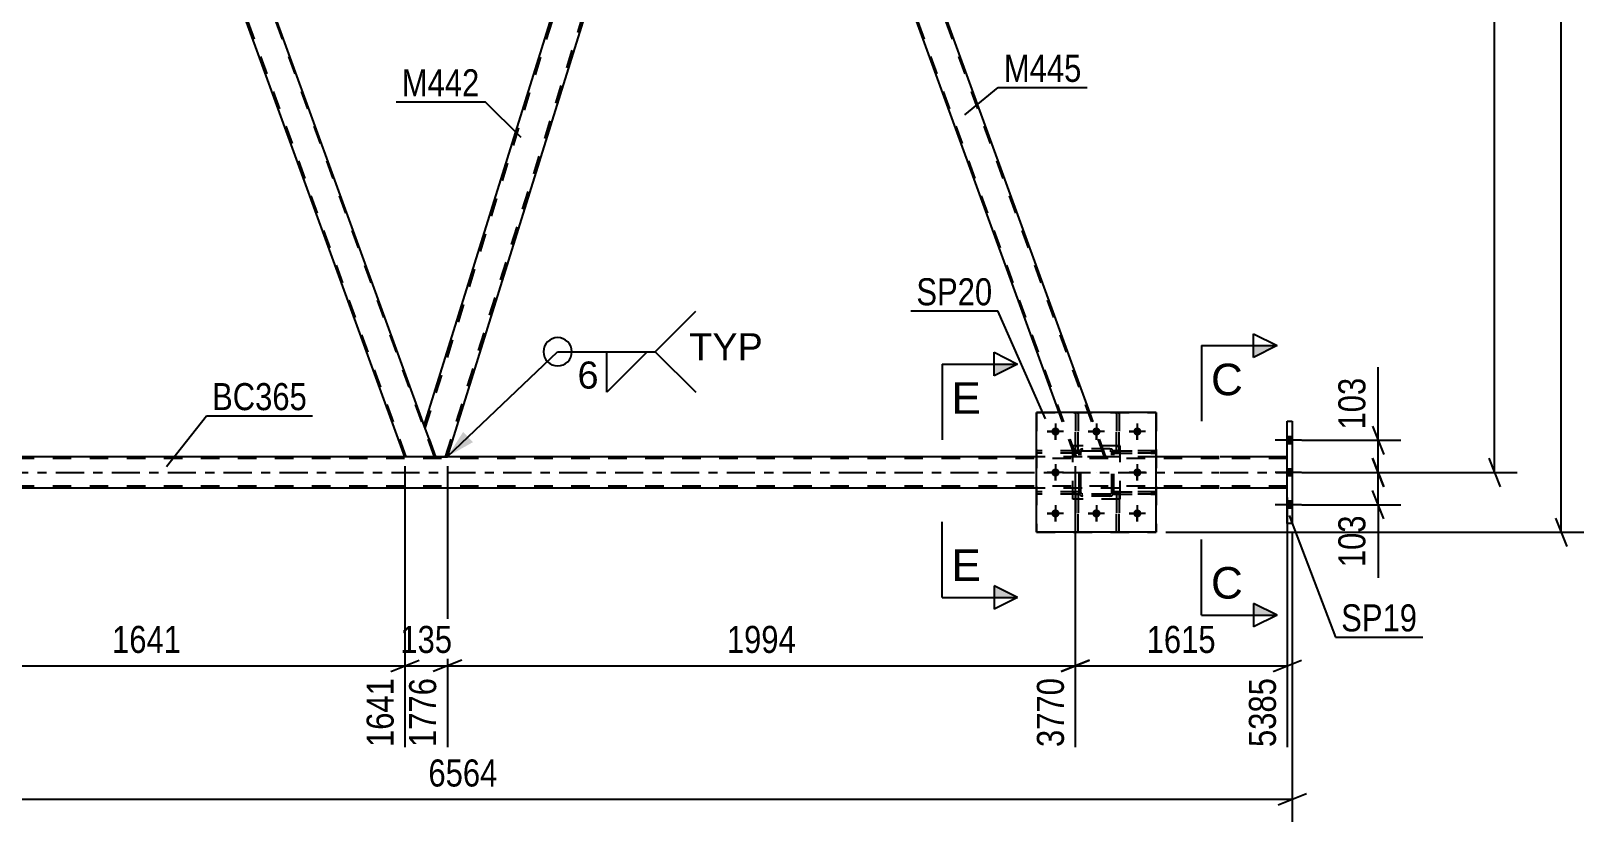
# Model space of a CAD drawing. Header units: millimetres. Extents: x 0 to 594, y 0 to 420.
# Drawn here: x 93.4 to 257.7, y 110.6 to 194.3 of the extents above; entities that cross this region are included whole.
import ezdxf

# ---------------------------------------------------------------- set-up
doc = ezdxf.new("R2010")
doc.units = ezdxf.units.MM
doc.linetypes.add('DXK_LINE_DOT2', pattern=[3.9198, 1.9599, -1.9599])
doc.linetypes.add('DXK_LINE_DOT3', pattern=[5.9187, 2.979, -0.9799, 0.9799, -0.9799])
doc.styles.add('Arial', font='arial.ttf', dxfattribs={"height": 0.2})
doc.styles.add('Arial Narrow', font='ARIALN.TTF', dxfattribs={"height": 0.2})

# ---------------------------------------------------------------- blocks, each defined once
blk = doc.blocks.new('Part-570345859-4721 - 4608')
at = {"color": 7, "linetype": 'DXK_LINE_DOT2'}
for p, q in [((207.97, 149.61), (207.97, 149.87)), ((207.97, 149.87), (212.47, 149.87)), ((212.47, 149.61), (207.97, 149.61)), ((208.47, 149.61), (208.47, 149.87)), ((212.47, 149.87), (212.47, 149.61))]:
    blk.add_line(p, q, dxfattribs=at)
blk = doc.blocks.new('Part-570345859-4676 - 4608')
at = {"color": 7, "linetype": 'DXK_LINE_DOT2'}
for p, q in [((203.93, 141.24), (203.93, 145.27)), ((203.93, 145.27), (204.2, 145.27)), ((203.93, 144.77), (204.2, 144.77)), ((204.2, 145.27), (204.2, 141.24)), ((204.2, 141.24), (203.93, 141.24))]:
    blk.add_line(p, q, dxfattribs=at)
blk = doc.blocks.new('Part-570345859-4632 - 4608')
at = {"color": 7, "linetype": 'DXK_LINE_DOT2'}
for p, q in [((99.19, 250.91), (95.95, 250.91)), ((96.07, 250.57), (95.95, 250.91)), ((133.09, 149.24), (96.09, 250.91)), ((136.06, 149.24), (99.05, 250.91)), ((99.32, 250.57), (99.19, 250.91)), ((136.2, 149.24), (134.99, 152.56)), ((136.02, 149.24), (136.05, 149.24)), ((136.05, 149.24), (136.02, 149.24)), ((136.06, 149.24), (136.05, 149.24)), ((136.05, 149.24), (136.06, 149.24))]:
    blk.add_line(p, q, dxfattribs=at)
at = {"color": 2, "linetype": 'Continuous'}
for p, q in [((132.95, 149.24), (96.07, 250.57)), ((134.99, 152.56), (99.32, 250.57)), ((136.2, 149.24), (132.95, 149.24))]:
    blk.add_line(p, q, dxfattribs=at)
blk = doc.blocks.new('Bolt-570345859-4701 - 4608')
at = {"linetype": 'Continuous'}
for points in [[(202.24, 151.91, -1), (201.37, 151.91, -1)], [(206.57, 151.91, -1), (205.7, 151.91, -1)], [(210.9, 151.91, -1), (210.04, 151.91, -1)], [(202.24, 147.57, -1), (201.37, 147.57, -1)], [(210.9, 147.57, -1), (210.04, 147.57, -1)], [(202.24, 143.24, -1), (201.37, 143.24, -1)], [(206.57, 143.24, -1), (205.7, 143.24, -1)], [(210.9, 143.24, -1), (210.04, 143.24, -1)]]:
    blk.add_hatch(color=1, dxfattribs=at).paths.add_polyline_path(points)
at = {"color": 1, "linetype": 'Continuous'}
for p, q in [((202.67, 151.91), (200.94, 151.91)), ((201.8, 152.77), (201.8, 151.04)), ((207, 151.91), (205.27, 151.91)), ((206.14, 152.77), (206.14, 151.04)), ((211.34, 151.91), (209.6, 151.91)), ((210.47, 152.77), (210.47, 151.04)), ((201.8, 148.44), (201.8, 146.71)), ((210.47, 148.44), (210.47, 146.71)), ((202.67, 147.57), (200.94, 147.57)), ((211.34, 147.57), (209.6, 147.57)), ((202.67, 143.24), (200.94, 143.24)), ((201.8, 144.11), (201.8, 142.37)), ((207, 143.24), (205.27, 143.24)), ((206.14, 144.11), (206.14, 142.37)), ((211.34, 143.24), (209.6, 143.24)), ((210.47, 144.11), (210.47, 142.37))]:
    blk.add_line(p, q, dxfattribs=at)
blk = doc.blocks.new('Bolt-570345859-4702 - 4608')
at = {"color": 1, "linetype": 'Continuous'}
for p, q in [((200.94, 151.91), (201.51, 151.91)), ((201.8, 152.77), (201.8, 152.2)), ((201.8, 151.04), (201.8, 151.62)), ((202.67, 151.91), (202.09, 151.91)), ((205.27, 151.91), (205.85, 151.91)), ((206.14, 152.77), (206.14, 152.2)), ((206.14, 151.04), (206.14, 151.62)), ((207, 151.91), (206.43, 151.91)), ((209.6, 151.91), (210.18, 151.91)), ((210.47, 152.77), (210.47, 152.2)), ((210.47, 151.04), (210.47, 151.62)), ((211.34, 151.91), (210.76, 151.91)), ((201.8, 148.44), (201.8, 147.86)), ((210.47, 148.44), (210.47, 147.86)), ((200.94, 147.57), (201.51, 147.57)), ((201.8, 146.71), (201.8, 147.28)), ((202.67, 147.57), (202.09, 147.57)), ((209.6, 147.57), (210.18, 147.57)), ((210.47, 146.71), (210.47, 147.28)), ((211.34, 147.57), (210.76, 147.57)), ((200.94, 143.24), (201.51, 143.24)), ((201.8, 144.11), (201.8, 143.53)), ((202.67, 143.24), (202.09, 143.24)), ((205.27, 143.24), (205.85, 143.24)), ((206.14, 144.11), (206.14, 143.53)), ((207, 143.24), (206.43, 143.24)), ((209.6, 143.24), (210.18, 143.24)), ((210.47, 144.11), (210.47, 143.53)), ((211.34, 143.24), (210.76, 143.24)), ((201.8, 142.37), (201.8, 142.95)), ((206.14, 142.37), (206.14, 142.95)), ((210.47, 142.37), (210.47, 142.95))]:
    blk.add_line(p, q, dxfattribs=at)
blk = doc.blocks.new('Part-570345859-4707 - 4608')
at = {"color": 2, "linetype": 'Continuous'}
for p, q in [((132.95, 149.24), (78.24, 149.24)), ((136.2, 149.24), (136.2, 149.24)), ((199.8, 149.24), (137.45, 149.24)), ((219.14, 149.24), (212.47, 149.24)), ((226.34, 149.24), (219.24, 149.24)), ((199.8, 145.91), (78.24, 145.91)), ((219.14, 145.91), (212.47, 145.91)), ((226.34, 145.91), (219.24, 145.91))]:
    blk.add_line(p, q, dxfattribs=at)
at = {"color": 7, "linetype": 'DXK_LINE_DOT2'}
for p, q in [((78.24, 145.91), (78.24, 149.24)), ((219.14, 149.04), (78.24, 149.04)), ((136.2, 149.24), (132.95, 149.24)), ((137.45, 149.24), (136.2, 149.24)), ((212.47, 149.24), (199.8, 149.24)), ((226.34, 149.04), (219.24, 149.04)), ((226.34, 145.91), (226.34, 149.24)), ((219.14, 146.11), (78.24, 146.11)), ((212.47, 145.91), (199.8, 145.91)), ((226.34, 146.11), (219.24, 146.11))]:
    blk.add_line(p, q, dxfattribs=at)
at = {"color": 7, "linetype": 'DXK_LINE_DOT3'}
for p, q in [((78.24, 147.57), (219.14, 147.57)), ((219.24, 147.57), (226.34, 147.57))]:
    blk.add_line(p, q, dxfattribs=at)
blk = doc.blocks.new('Part-570345859-4643 - 4608')
at = {"color": 7, "linetype": 'DXK_LINE_DOT2'}
for p, q in [((204.3, 145.54), (199.8, 145.54)), ((199.8, 145.27), (199.8, 145.54)), ((204.3, 145.27), (199.8, 145.27)), ((203.8, 145.27), (203.8, 145.54)), ((204.3, 145.54), (204.3, 145.27))]:
    blk.add_line(p, q, dxfattribs=at)
blk = doc.blocks.new('Part-570345859-4644 - 4608')
at = {"color": 7, "linetype": 'DXK_LINE_DOT2'}
for p, q in [((204.3, 149.87), (199.8, 149.87)), ((199.8, 149.61), (199.8, 149.87)), ((204.3, 149.61), (199.8, 149.61)), ((203.8, 149.61), (203.8, 149.87)), ((204.3, 149.87), (204.3, 149.61))]:
    blk.add_line(p, q, dxfattribs=at)
blk = doc.blocks.new('Part-570345859-4650 - 4608')
at = {"color": 7, "linetype": 'DXK_LINE_DOT2'}
for p, q in [((208.26, 141.24), (208.26, 145.27)), ((208.26, 145.27), (208.53, 145.27)), ((208.26, 144.77), (208.53, 144.77)), ((208.53, 145.27), (208.53, 141.24)), ((208.53, 141.24), (208.26, 141.24))]:
    blk.add_line(p, q, dxfattribs=at)
blk = doc.blocks.new('Part-570345859-4720 - 4608')
at = {"color": 7, "linetype": 'DXK_LINE_DOT2'}
for p, q in [((204.2, 145.27), (203.93, 145.27)), ((203.93, 145.27), (203.93, 141.24)), ((203.93, 144.77), (204.2, 144.77)), ((204.2, 141.24), (204.2, 145.27)), ((203.93, 141.24), (204.2, 141.24))]:
    blk.add_line(p, q, dxfattribs=at)
blk = doc.blocks.new('Part-570345859-4723 - 4608')
at = {"color": 7, "linetype": 'DXK_LINE_DOT2'}
for p, q in [((207.97, 145.27), (207.97, 145.54)), ((207.97, 145.54), (212.47, 145.54)), ((212.47, 145.27), (207.97, 145.27)), ((208.47, 145.27), (208.47, 145.54)), ((212.47, 145.54), (212.47, 145.27))]:
    blk.add_line(p, q, dxfattribs=at)
blk = doc.blocks.new('Part-570345859-4659 - 4608')
at = {"color": 7, "linetype": 'DXK_LINE_DOT2'}
for p, q in [((208.26, 149.87), (208.26, 153.91)), ((208.26, 153.91), (208.53, 153.91)), ((208.53, 153.91), (208.53, 149.87)), ((208.26, 150.37), (208.53, 150.37)), ((208.53, 149.87), (208.26, 149.87))]:
    blk.add_line(p, q, dxfattribs=at)
blk = doc.blocks.new('Part-570345859-4726 - 4608')
at = {"color": 7, "linetype": 'DXK_LINE_DOT2'}
for p, q in [((208.53, 145.27), (208.26, 145.27)), ((208.26, 145.27), (208.26, 141.24)), ((208.26, 144.77), (208.53, 144.77)), ((208.53, 141.24), (208.53, 145.27)), ((208.26, 141.24), (208.53, 141.24))]:
    blk.add_line(p, q, dxfattribs=at)
blk = doc.blocks.new('Part-570345859-4662 - 4608')
at = {"color": 7, "linetype": 'DXK_LINE_DOT2'}
for p, q in [((203.93, 149.87), (203.93, 153.91)), ((203.93, 153.91), (204.2, 153.91)), ((204.2, 153.91), (204.2, 149.87)), ((203.93, 150.37), (204.2, 150.37)), ((204.2, 149.87), (203.93, 149.87))]:
    blk.add_line(p, q, dxfattribs=at)
blk = doc.blocks.new('Part-570345859-4727 - 4608')
at = {"color": 7, "linetype": 'DXK_LINE_DOT2'}
for p, q in [((208.64, 150.41), (203.64, 150.41)), ((203.64, 144.74), (203.64, 150.41)), ((208.64, 144.74), (208.64, 150.41)), ((208.64, 144.74), (203.64, 144.74))]:
    blk.add_line(p, q, dxfattribs=at)
blk = doc.blocks.new('Part-570345859-4728 - 4608')
at = {"color": 7, "linetype": 'DXK_LINE_DOT2'}
for p, q in [((204.3, 149.87), (199.8, 149.87)), ((199.8, 149.87), (199.8, 149.61)), ((204.3, 149.61), (199.8, 149.61)), ((203.8, 149.61), (203.8, 149.87)), ((204.3, 149.61), (204.3, 149.87))]:
    blk.add_line(p, q, dxfattribs=at)
blk = doc.blocks.new('Part-570345859-4664 - 4608')
at = {"color": 7, "linetype": 'DXK_LINE_DOT2'}
for p, q in [((204.3, 149.67), (204.33, 149.83)), ((204.33, 149.83), (204.3, 149.67)), ((204.3, 145.47), (204.3, 149.67)), ((204.5, 149.67), (204.52, 149.75)), ((204.5, 145.47), (204.5, 149.67)), ((204.52, 149.75), (204.56, 149.82)), ((204.55, 150.04), (204.7, 150.07)), ((204.7, 150.07), (204.55, 150.04)), ((204.56, 149.82), (204.63, 149.86)), ((204.63, 149.86), (204.7, 149.87)), ((207.57, 150.07), (204.7, 150.07)), ((204.7, 149.87), (207.57, 149.87)), ((207.57, 150.07), (207.72, 150.04)), ((207.72, 150.04), (207.57, 150.07)), ((207.57, 149.87), (207.65, 149.86)), ((207.65, 149.86), (207.71, 149.82)), ((207.71, 149.82), (207.75, 149.75)), ((207.75, 149.75), (207.77, 149.67)), ((207.77, 145.47), (207.77, 149.67)), ((207.94, 149.83), (207.97, 149.67)), ((207.97, 149.67), (207.94, 149.83)), ((207.97, 145.47), (207.97, 149.67)), ((204.33, 145.32), (204.3, 145.47)), ((204.3, 145.47), (204.33, 145.32)), ((204.52, 145.4), (204.5, 145.47)), ((204.56, 145.33), (204.52, 145.4)), ((204.7, 145.07), (204.55, 145.1)), ((204.55, 145.1), (204.7, 145.07)), ((204.63, 145.29), (204.56, 145.33)), ((204.7, 145.27), (204.63, 145.29)), ((207.57, 145.27), (204.7, 145.27)), ((207.57, 145.07), (204.7, 145.07)), ((207.65, 145.29), (207.57, 145.27)), ((207.72, 145.1), (207.57, 145.07)), ((207.57, 145.07), (207.72, 145.1)), ((207.71, 145.33), (207.65, 145.29)), ((207.75, 145.4), (207.71, 145.33)), ((207.77, 145.47), (207.75, 145.4)), ((207.97, 145.47), (207.94, 145.32)), ((207.94, 145.32), (207.97, 145.47))]:
    blk.add_line(p, q, dxfattribs=at)
at = {"color": 7, "linetype": 'DXK_LINE_DOT3'}
blk.add_line((206.14, 147.57), (206.14, 147.57), dxfattribs=at)
at = {"color": 7, "linetype": 'DXK_LINE_DOT2'}
for centre, start, end in [((204.7, 149.67), 112.5, 157.5), ((204.7, 149.67), 112.5, 157.5), ((207.57, 149.67), 22.5, 67.5), ((207.57, 149.67), 22.5, 67.5), ((204.7, 145.47), 202.5, 247.5), ((204.7, 145.47), 202.5, 247.5), ((207.57, 145.47), 292.5, 337.5), ((207.57, 145.47), 292.5, 337.5)]:
    blk.add_arc(centre, 0.4, start, end, dxfattribs=at)
blk = doc.blocks.new('Part-570345859-4667 - 4608')
at = {"color": 2, "linetype": 'Continuous'}
blk.add_line((204.2, 153.91), (203.93, 153.91), dxfattribs=at)
at = {"color": 7, "linetype": 'DXK_LINE_DOT2'}
for p, q in [((203.93, 153.91), (203.93, 149.87)), ((204.2, 149.87), (204.2, 153.91)), ((203.93, 150.37), (204.2, 150.37)), ((203.93, 149.87), (204.2, 149.87))]:
    blk.add_line(p, q, dxfattribs=at)
blk = doc.blocks.new('Part-570345859-4670 - 4608')
at = {"color": 2, "linetype": 'Continuous'}
blk.add_line((208.53, 153.91), (208.26, 153.91), dxfattribs=at)
at = {"color": 7, "linetype": 'DXK_LINE_DOT2'}
for p, q in [((208.26, 153.91), (208.26, 149.87)), ((208.53, 149.87), (208.53, 153.91)), ((208.26, 150.37), (208.53, 150.37)), ((208.26, 149.87), (208.53, 149.87))]:
    blk.add_line(p, q, dxfattribs=at)
blk = doc.blocks.new('Part-570345859-4682 - 4608')
at = {"color": 7, "linetype": 'DXK_LINE_DOT2'}
for p, q in [((199.8, 153.91), (212.47, 153.91)), ((199.8, 153.91), (199.8, 141.24)), ((212.47, 153.91), (212.47, 141.24)), ((199.8, 141.24), (212.47, 141.24))]:
    blk.add_line(p, q, dxfattribs=at)
blk = doc.blocks.new('Part-570345859-4689 - 4608')
at = {"color": 7, "linetype": 'DXK_LINE_DOT2'}
for p, q in [((208.64, 150.41), (203.64, 150.41)), ((203.64, 144.74), (203.64, 150.41)), ((208.64, 144.74), (208.64, 150.41)), ((208.64, 144.74), (203.64, 144.74))]:
    blk.add_line(p, q, dxfattribs=at)
blk = doc.blocks.new('Part-570345859-4699 - 4608')
at = {"color": 2, "linetype": 'Continuous'}
for p, q in [((226.34, 142.16), (226.34, 152.99)), ((226.34, 152.99), (226.87, 152.99)), ((226.87, 152.99), (226.87, 142.16)), ((226.87, 142.16), (226.34, 142.16))]:
    blk.add_line(p, q, dxfattribs=at)
blk = doc.blocks.new('Part-570345859-4712 - 4608')
at = {"color": 7, "linetype": 'DXK_LINE_DOT2'}
for p, q in [((170.14, 250.91), (166.89, 250.91)), ((168.1, 247.59), (166.89, 250.91)), ((204.04, 149.24), (167.04, 250.91)), ((207, 149.24), (170, 250.91)), ((170.26, 250.57), (170.14, 250.91)), ((203.9, 149.24), (202.2, 153.91)), ((207.14, 149.24), (205.44, 153.91)), ((207.14, 149.24), (203.9, 149.24))]:
    blk.add_line(p, q, dxfattribs=at)
at = {"color": 2, "linetype": 'Continuous'}
for p, q in [((205.44, 153.91), (170.26, 250.57)), ((202.2, 153.91), (168.1, 247.59))]:
    blk.add_line(p, q, dxfattribs=at)
blk = doc.blocks.new('Part-570345859-4722 - 4608')
at = {"color": 7, "linetype": 'DXK_LINE_DOT2'}
for p, q in [((204.3, 149.67), (204.33, 149.83)), ((204.33, 149.83), (204.3, 149.67)), ((204.3, 145.47), (204.3, 149.67)), ((204.5, 149.67), (204.52, 149.75)), ((204.5, 145.47), (204.5, 149.67)), ((204.52, 149.75), (204.56, 149.82)), ((204.55, 150.04), (204.7, 150.07)), ((204.7, 150.07), (204.55, 150.04)), ((204.56, 149.82), (204.63, 149.86)), ((204.63, 149.86), (204.7, 149.87)), ((207.57, 150.07), (204.7, 150.07)), ((204.7, 149.87), (207.57, 149.87)), ((207.57, 150.07), (207.72, 150.04)), ((207.72, 150.04), (207.57, 150.07)), ((207.57, 149.87), (207.65, 149.86)), ((207.65, 149.86), (207.71, 149.82)), ((207.71, 149.82), (207.75, 149.75)), ((207.75, 149.75), (207.77, 149.67)), ((207.77, 145.47), (207.77, 149.67)), ((207.94, 149.83), (207.97, 149.67)), ((207.97, 149.67), (207.94, 149.83)), ((207.97, 145.47), (207.97, 149.67)), ((204.33, 145.32), (204.3, 145.47)), ((204.3, 145.47), (204.33, 145.32)), ((204.52, 145.4), (204.5, 145.47)), ((204.56, 145.33), (204.52, 145.4)), ((204.7, 145.07), (204.55, 145.1)), ((204.55, 145.1), (204.7, 145.07)), ((204.63, 145.29), (204.56, 145.33)), ((204.7, 145.27), (204.63, 145.29)), ((207.57, 145.27), (204.7, 145.27)), ((207.57, 145.07), (204.7, 145.07)), ((207.65, 145.29), (207.57, 145.27)), ((207.72, 145.1), (207.57, 145.07)), ((207.57, 145.07), (207.72, 145.1)), ((207.71, 145.33), (207.65, 145.29)), ((207.75, 145.4), (207.71, 145.33)), ((207.77, 145.47), (207.75, 145.4)), ((207.97, 145.47), (207.94, 145.32)), ((207.94, 145.32), (207.97, 145.47))]:
    blk.add_line(p, q, dxfattribs=at)
at = {"color": 7, "linetype": 'DXK_LINE_DOT3'}
blk.add_line((206.14, 147.57), (206.14, 147.57), dxfattribs=at)
at = {"color": 7, "linetype": 'DXK_LINE_DOT2'}
for centre, start, end in [((204.7, 149.67), 112.5, 157.5), ((204.7, 149.67), 112.5, 157.5), ((207.57, 149.67), 22.5, 67.5), ((207.57, 149.67), 22.5, 67.5), ((204.7, 145.47), 202.5, 247.5), ((204.7, 145.47), 202.5, 247.5), ((207.57, 145.47), 292.5, 337.5), ((207.57, 145.47), 292.5, 337.5)]:
    blk.add_arc(centre, 0.4, start, end, dxfattribs=at)
blk = doc.blocks.new('Part-570345859-4745 - 4608')
at = {"color": 7, "linetype": 'DXK_LINE_DOT2'}
for p, q in [((204.3, 145.54), (199.8, 145.54)), ((199.8, 145.54), (199.8, 145.27)), ((204.3, 145.27), (199.8, 145.27)), ((203.8, 145.27), (203.8, 145.54)), ((204.3, 145.27), (204.3, 145.54))]:
    blk.add_line(p, q, dxfattribs=at)
blk = doc.blocks.new('Part-570345859-4750 - 4608')
at = {"color": 2, "linetype": 'Continuous'}
for p, q in [((212.47, 153.91), (199.8, 153.91)), ((199.8, 141.24), (199.8, 153.91)), ((212.47, 141.24), (212.47, 153.91)), ((212.47, 141.24), (199.8, 141.24))]:
    blk.add_line(p, q, dxfattribs=at)
blk = doc.blocks.new('Bolt-570345859-4751 - 4608')
at = {"linetype": 'Continuous'}
for points in [[(226.34, 151.36), (226.34, 150.62), (226.87, 150.62), (226.87, 151.36)], [(226.34, 151.36), (226.34, 150.62), (226.87, 150.62), (226.87, 151.36)], [(226.34, 151.36), (226.34, 150.62), (226.87, 150.62), (226.87, 151.36)], [(226.34, 147.94), (226.34, 147.21), (226.87, 147.21), (226.87, 147.94)], [(226.34, 147.94), (226.34, 147.21), (226.87, 147.21), (226.87, 147.94)], [(226.34, 144.52), (226.34, 143.79), (226.87, 143.79), (226.87, 144.52)], [(226.34, 144.52), (226.34, 143.79), (226.87, 143.79), (226.87, 144.52)], [(226.34, 144.52), (226.34, 143.79), (226.87, 143.79), (226.87, 144.52)]]:
    blk.add_hatch(color=1, dxfattribs=at).paths.add_polyline_path(points)
at = {"color": 1, "linetype": 'Continuous'}
for p, q in [((226.87, 151.36), (226.34, 151.36)), ((226.87, 151.36), (226.34, 151.36)), ((226.87, 151.36), (226.34, 151.36)), ((227.84, 150.99), (225.07, 150.99)), ((227.84, 150.99), (225.07, 150.99)), ((227.84, 150.99), (225.07, 150.99)), ((226.87, 150.62), (226.34, 150.62)), ((226.87, 150.62), (226.34, 150.62)), ((226.87, 150.62), (226.34, 150.62)), ((226.87, 147.94), (226.34, 147.94)), ((226.87, 147.94), (226.34, 147.94)), ((227.84, 147.57), (225.07, 147.57)), ((227.84, 147.57), (225.07, 147.57)), ((226.87, 147.21), (226.34, 147.21)), ((226.87, 147.21), (226.34, 147.21)), ((227.84, 144.16), (225.07, 144.16)), ((227.84, 144.16), (225.07, 144.16)), ((227.84, 144.16), (225.07, 144.16)), ((226.87, 144.52), (226.34, 144.52)), ((226.87, 144.52), (226.34, 144.52)), ((226.87, 144.52), (226.34, 144.52)), ((226.87, 143.79), (226.34, 143.79)), ((226.87, 143.79), (226.34, 143.79)), ((226.87, 143.79), (226.34, 143.79))]:
    blk.add_line(p, q, dxfattribs=at)
blk = doc.blocks.new('Part-570345859-4752 - 4608')
at = {"color": 7, "linetype": 'DXK_LINE_DOT2'}
for p, q in [((212.47, 145.54), (207.97, 145.54)), ((207.97, 145.54), (207.97, 145.27)), ((207.97, 145.27), (212.47, 145.27)), ((208.47, 145.27), (208.47, 145.54)), ((212.47, 145.27), (212.47, 145.54))]:
    blk.add_line(p, q, dxfattribs=at)
blk = doc.blocks.new('Part-570345859-4753 - 4608')
at = {"color": 7, "linetype": 'DXK_LINE_DOT2'}
for p, q in [((212.47, 149.87), (207.97, 149.87)), ((207.97, 149.87), (207.97, 149.61)), ((207.97, 149.61), (212.47, 149.61)), ((208.47, 149.61), (208.47, 149.87)), ((212.47, 149.61), (212.47, 149.87))]:
    blk.add_line(p, q, dxfattribs=at)
blk = doc.blocks.new('Part-570345859-4800 - 4608')
at = {"color": 2, "linetype": 'Continuous'}
for p, q in [((134.99, 152.56), (165.54, 250.57)), ((168.1, 247.59), (167.02, 250.57)), ((137.45, 149.24), (168.1, 247.59)), ((136.2, 149.24), (134.99, 152.56)), ((136.2, 149.24), (137.45, 149.24))]:
    blk.add_line(p, q, dxfattribs=at)
at = {"color": 7, "linetype": 'DXK_LINE_DOT2'}
for p, q in [((135.1, 152.25), (165.85, 250.91)), ((165.64, 250.91), (165.54, 250.57)), ((166.89, 250.91), (165.64, 250.91)), ((167.02, 250.57), (166.89, 250.91)), ((137.24, 149.24), (167.99, 247.9)), ((137.22, 149.24), (137.19, 149.24)), ((137.19, 149.24), (137.22, 149.24)), ((137.22, 149.24), (137.24, 149.24)), ((137.24, 149.24), (137.22, 149.24))]:
    blk.add_line(p, q, dxfattribs=at)
blk = doc.blocks.new('StraightDimension-570345859-4902 - 4608')
at = {"color": 7, "linetype": 'Continuous'}
for p, q in [((137.45, 148.24), (137.45, 118.51)), ((203.9, 148.24), (203.9, 118.51)), ((138.95, 127.72), (135.95, 126.52)), ((137.45, 127.12), (203.9, 127.12)), ((202.4, 126.52), (205.4, 127.72))]:
    blk.add_line(p, q, dxfattribs=at)
at = {"color": 0}
blk.add_wipeout([(174.93, 127.87), (174.93, 132.07), (166.42, 132.07), (166.42, 127.87)], dxfattribs=at)
at = {"color": 0, "linetype": 'Continuous'}
blk.add_wipeout([(203.3, 126.42), (199.1, 126.42), (199.1, 117.91), (203.3, 117.91)], dxfattribs=at)
at = {"color": 3, "style": 'Arial Narrow'}
blk.add_text('1994', height=2.863, dxfattribs=at).set_placement((167.02, 128.47))
at = {"color": 3, "linetype": 'Continuous', "style": 'Arial Narrow'}
blk.add_text('3770', height=2.863, rotation=90.0002, dxfattribs=at).set_placement((202.7, 118.51))
blk = doc.blocks.new('StraightDimension-570345859-4825 - 4608')
at = {"color": 7, "linetype": 'Continuous'}
for p, q in [((235.36, 152.49), (236.56, 149.49)), ((227.87, 150.99), (238.36, 150.99)), ((235.96, 147.57), (235.96, 150.99)), ((236.56, 146.07), (235.36, 149.07)), ((227.87, 147.57), (238.36, 147.57))]:
    blk.add_line(p, q, dxfattribs=at)
at = {"color": 0}
blk.add_wipeout([(235.21, 158.2), (231.01, 158.2), (231.01, 151.52), (235.21, 151.52)], dxfattribs=at)
at = {"color": 7, "linetype": 'Continuous'}
blk.add_line((235.96, 150.99), (235.96, 158.73), dxfattribs=at)
blk.add_line((235.96, 150.99), (235.96, 158.73), dxfattribs=at)
at = {"color": 3, "style": 'Arial Narrow'}
blk.add_text('103', height=2.863, rotation=90.0002, dxfattribs=at).set_placement((234.61, 152.12))
blk = doc.blocks.new('StraightDimension-570345859-4890 - 4608')
at = {"color": 7, "linetype": 'Continuous'}
for p, q in [((203.9, 148.24), (203.9, 118.51)), ((226.34, 144.91), (226.34, 118.51)), ((205.4, 127.72), (202.4, 126.52)), ((203.9, 127.12), (226.34, 127.12)), ((224.84, 126.52), (227.84, 127.72))]:
    blk.add_line(p, q, dxfattribs=at)
at = {"color": 0}
blk.add_wipeout([(219.37, 127.87), (219.37, 132.07), (210.86, 132.07), (210.86, 127.87)], dxfattribs=at)
at = {"color": 0, "linetype": 'Continuous'}
blk.add_wipeout([(225.74, 126.42), (221.54, 126.42), (221.54, 117.91), (225.74, 117.91)], dxfattribs=at)
at = {"color": 3, "style": 'Arial Narrow'}
blk.add_text('1615', height=2.863, dxfattribs=at).set_placement((211.46, 128.47))
at = {"color": 3, "linetype": 'Continuous', "style": 'Arial Narrow'}
blk.add_text('5385', height=2.863, rotation=90.0002, dxfattribs=at).set_placement((225.14, 118.51))
blk = doc.blocks.new('StraightDimension-570345859-4833 - 4608')
at = {"color": 7, "linetype": 'Continuous'}
for p, q in [((235.36, 149.07), (236.56, 146.07)), ((227.87, 147.57), (238.36, 147.57)), ((235.96, 144.16), (235.96, 147.57)), ((236.56, 142.66), (235.36, 145.66)), ((227.87, 144.16), (238.36, 144.16))]:
    blk.add_line(p, q, dxfattribs=at)
at = {"color": 0}
blk.add_wipeout([(235.21, 143.63), (231.01, 143.63), (231.01, 136.95), (235.21, 136.95)], dxfattribs=at)
at = {"color": 7, "linetype": 'Continuous'}
blk.add_line((235.96, 144.16), (235.96, 136.42), dxfattribs=at)
blk.add_line((235.96, 144.16), (235.96, 136.42), dxfattribs=at)
at = {"color": 3, "style": 'Arial Narrow'}
blk.add_text('103', height=2.863, rotation=90.0002, dxfattribs=at).set_placement((234.61, 137.55))
blk = doc.blocks.new('StraightDimension-570345859-4880 - 4608')
at = {"color": 7, "linetype": 'Continuous'}
for p, q in [((248.87, 251.07), (247.67, 254.07)), ((211.73, 252.57), (250.67, 252.57)), ((248.27, 147.57), (248.27, 252.57)), ((247.67, 149.07), (248.87, 146.07)), ((227.87, 147.57), (250.67, 147.57))]:
    blk.add_line(p, q, dxfattribs=at)
at = {"color": 0}
blk.add_wipeout([(247.52, 204.33), (243.32, 204.33), (243.32, 195.82), (247.52, 195.82)], dxfattribs=at)
at = {"color": 3, "style": 'Arial Narrow'}
blk.add_text('3150', height=2.863, rotation=90.0002, dxfattribs=at).set_placement((246.92, 196.42))
blk = doc.blocks.new('StraightDimension-570345859-4921 - 4608')
at = {"color": 7, "linetype": 'Continuous'}
for p, q in [((132.95, 148.24), (132.95, 118.51)), ((137.45, 148.24), (137.45, 118.51)), ((131.45, 126.52), (134.45, 127.72)), ((132.95, 127.12), (137.45, 127.12)), ((138.95, 127.72), (135.95, 126.52))]:
    blk.add_line(p, q, dxfattribs=at)
at = {"color": 0}
blk.add_wipeout([(138.54, 127.87), (138.54, 132.07), (131.86, 132.07), (131.86, 127.87)], dxfattribs=at)
at = {"color": 0, "linetype": 'Continuous'}
blk.add_wipeout([(136.85, 126.42), (132.65, 126.42), (132.65, 117.91), (136.85, 117.91)], dxfattribs=at)
at = {"color": 3, "style": 'Arial Narrow'}
blk.add_text('135', height=2.863, dxfattribs=at).set_placement((132.46, 128.47))
at = {"color": 3, "linetype": 'Continuous', "style": 'Arial Narrow'}
blk.add_text('1776', height=2.863, rotation=90.0002, dxfattribs=at).set_placement((136.25, 118.51))
blk = doc.blocks.new('StraightDimension-570345859-4945 - 4608')
at = {"color": 7, "linetype": 'Continuous'}
for p, q in [((132.95, 148.24), (132.95, 118.51)), ((78.24, 144.91), (78.24, 123.99)), ((79.74, 127.72), (76.74, 126.52)), ((78.24, 127.12), (132.95, 127.12)), ((131.45, 126.52), (134.45, 127.72))]:
    blk.add_line(p, q, dxfattribs=at)
at = {"color": 0}
blk.add_wipeout([(109.85, 127.87), (109.85, 132.07), (101.34, 132.07), (101.34, 127.87)], dxfattribs=at)
at = {"color": 0, "linetype": 'Continuous'}
for points in [[(77.64, 126.42), (73.44, 126.42), (73.44, 123.39), (77.64, 123.39)], [(132.35, 126.42), (128.15, 126.42), (128.15, 117.91), (132.35, 117.91)]]:
    blk.add_wipeout(points, dxfattribs=at)
at = {"color": 3, "style": 'Arial Narrow'}
blk.add_text('1641', height=2.863, dxfattribs=at).set_placement((101.94, 128.47))
at = {"color": 3, "linetype": 'Continuous', "style": 'Arial Narrow'}
for s, height, p in [('0', 2.86, (77.04, 123.99)), ('1641', 2.863, (131.75, 118.51))]:
    blk.add_text(s, height=height, rotation=90.0002, dxfattribs=at).set_placement(p)
blk = doc.blocks.new('StraightDimension-570345859-4985 - 4608')
at = {"color": 7, "linetype": 'Continuous'}
for p, q in [((255.95, 260.07), (254.75, 263.07)), ((208.29, 261.57), (257.75, 261.57)), ((255.35, 141.24), (255.35, 261.57)), ((254.75, 142.74), (255.95, 139.74)), ((213.47, 141.24), (257.75, 141.24))]:
    blk.add_line(p, q, dxfattribs=at)
at = {"color": 0}
blk.add_wipeout([(254.6, 205.66), (250.4, 205.66), (250.4, 197.15), (254.6, 197.15)], dxfattribs=at)
at = {"color": 3, "style": 'Arial Narrow'}
blk.add_text('3610', height=2.863, rotation=90.0002, dxfattribs=at).set_placement((254, 197.75))
blk = doc.blocks.new('StraightDimension-570345859-5267 - 4608')
at = {"color": 7, "linetype": 'Continuous'}
for p, q in [((226.87, 141.16), (226.87, 110.58)), ((225.37, 112.38), (228.37, 113.58)), ((51.3, 112.98), (226.87, 112.98))]:
    blk.add_line(p, q, dxfattribs=at)
at = {"color": 0}
blk.add_wipeout([(143.34, 113.73), (143.34, 117.93), (134.83, 117.93), (134.83, 113.73)], dxfattribs=at)
at = {"color": 3, "style": 'Arial Narrow'}
blk.add_text('6564', height=2.863, dxfattribs=at).set_placement((135.43, 114.33))
blk = doc.blocks.new('Mark-570345859-4708 - 4608')
at = {"color": 0}
blk.add_wipeout([(204.57, 188.92), (204.57, 191.92), (196.34, 191.92), (196.34, 188.92)], dxfattribs=at)
blk.add_wipeout([(204.57, 188.92), (204.57, 191.92), (196.34, 191.92), (196.34, 188.92)], dxfattribs=at)
at = {"color": 30, "linetype": 'Continuous'}
for p, q in [((192.21, 185.44), (195.74, 188.32)), ((195.74, 188.32), (205.17, 188.32))]:
    blk.add_line(p, q, dxfattribs=at)
at = {"color": 3, "style": 'Arial Narrow'}
blk.add_text('M445', height=2.863, dxfattribs=at).set_placement((196.34, 188.92))
blk = doc.blocks.new('Mark-570345859-4695 - 4608')
at = {"color": 0}
blk.add_wipeout([(240.09, 130.75), (240.09, 133.75), (232.05, 133.75), (232.05, 130.75)], dxfattribs=at)
blk.add_wipeout([(240.09, 130.75), (240.09, 133.75), (232.05, 133.75), (232.05, 130.75)], dxfattribs=at)
at = {"color": 30, "linetype": 'Continuous'}
for p, q in [((226.56, 143.01), (231.45, 130.15)), ((231.45, 130.15), (240.69, 130.15))]:
    blk.add_line(p, q, dxfattribs=at)
at = {"color": 3, "style": 'Arial Narrow'}
blk.add_text('SP19', height=2.863, dxfattribs=at).set_placement((232.05, 130.75))
blk = doc.blocks.new('Mark-570345859-4703 - 4608')
at = {"color": 0}
blk.add_wipeout([(122.57, 154.17), (122.57, 157.17), (112.53, 157.17), (112.53, 154.17)], dxfattribs=at)
blk.add_wipeout([(122.57, 154.17), (122.57, 157.17), (112.53, 157.17), (112.53, 154.17)], dxfattribs=at)
at = {"color": 30, "linetype": 'Continuous'}
for p, q in [((107.72, 148.22), (111.93, 153.57)), ((111.93, 153.57), (123.17, 153.57))]:
    blk.add_line(p, q, dxfattribs=at)
at = {"color": 3, "style": 'Arial Narrow'}
blk.add_text('BC365', height=2.863, dxfattribs=at).set_placement((112.53, 154.17))
blk = doc.blocks.new('Mark-570345859-4746 - 4608')
at = {"color": 0}
blk.add_wipeout([(195.12, 165.27), (195.12, 168.27), (187.08, 168.27), (187.08, 165.27)], dxfattribs=at)
blk.add_wipeout([(195.12, 165.27), (195.12, 168.27), (187.08, 168.27), (187.08, 165.27)], dxfattribs=at)
at = {"color": 30, "linetype": 'Continuous'}
for p in [(186.48, 164.67), (200.76, 153.24)]:
    blk.add_line(p, (195.72, 164.67), dxfattribs=at)
at = {"color": 3, "style": 'Arial Narrow'}
blk.add_text('SP20', height=2.863, dxfattribs=at).set_placement((187.08, 165.27))
blk = doc.blocks.new('Mark-570345859-4796 - 4608')
at = {"color": 0}
blk.add_wipeout([(140.84, 187.39), (140.84, 190.39), (132.61, 190.39), (132.61, 187.39)], dxfattribs=at)
blk.add_wipeout([(140.84, 187.39), (140.84, 190.39), (132.61, 190.39), (132.61, 187.39)], dxfattribs=at)
at = {"color": 30, "linetype": 'Continuous'}
for p in [(132.01, 186.79), (145.24, 183.02)]:
    blk.add_line(p, (141.44, 186.79), dxfattribs=at)
at = {"color": 3, "style": 'Arial Narrow'}
blk.add_text('M442', height=2.863, dxfattribs=at).set_placement((132.61, 187.39))
blk = doc.blocks.new('SectionMark-570345859-5300 - 4608')
at = {"linetype": 'Continuous'}
for points in [[(195.3, 157.79), (195.3, 159.04), (197.8, 159.04)], [(195.3, 134.34), (195.3, 135.59), (197.8, 134.34)]]:
    blk.add_hatch(color=6, dxfattribs=at).paths.add_polyline_path(points)
at = {"color": 6, "linetype": 'Continuous'}
for p, q in [((195.3, 157.79), (195.3, 160.29)), ((195.3, 160.29), (197.8, 159.04)), ((189.8, 159.04), (189.8, 151.04)), ((189.8, 159.04), (197.8, 159.04)), ((197.8, 159.04), (195.3, 157.79)), ((189.8, 134.34), (189.8, 142.34)), ((197.8, 134.34), (195.3, 135.59)), ((195.3, 135.59), (195.3, 133.09)), ((189.8, 134.34), (197.8, 134.34)), ((197.8, 134.34), (195.3, 133.09))]:
    blk.add_line(p, q, dxfattribs=at)
at = {"color": 0, "linetype": 'Continuous'}
for points in [[(193.91, 153.79), (193.91, 157.29), (190.8, 157.29), (190.8, 153.79)], [(193.91, 136.09), (193.91, 139.59), (190.8, 139.59), (190.8, 136.09)]]:
    blk.add_wipeout(points, dxfattribs=at)
at = {"color": 3, "linetype": 'Continuous', "style": 'Arial'}
for p in [(190.8, 153.79), (190.8, 136.09)]:
    blk.add_text('E', height=3.34, dxfattribs=at).set_placement(p)
blk = doc.blocks.new('SectionMark-570345859-5302 - 4608')
at = {"linetype": 'Continuous'}
for points in [[(222.77, 159.75), (222.77, 161), (225.27, 161)], [(222.77, 132.47), (222.77, 133.72), (225.27, 132.47)]]:
    blk.add_hatch(color=6, dxfattribs=at).paths.add_polyline_path(points)
at = {"color": 6, "linetype": 'Continuous'}
for p, q in [((222.77, 159.75), (222.77, 162.25)), ((222.77, 162.25), (225.27, 161)), ((217.27, 161), (217.27, 153)), ((217.27, 161), (225.27, 161)), ((225.27, 161), (222.77, 159.75)), ((217.27, 132.47), (217.27, 140.47)), ((225.27, 132.47), (222.77, 133.72)), ((222.77, 133.72), (222.77, 131.22)), ((217.27, 132.47), (225.27, 132.47)), ((225.27, 132.47), (222.77, 131.22))]:
    blk.add_line(p, q, dxfattribs=at)
at = {"color": 0, "linetype": 'Continuous'}
for points in [[(221.64, 155.75), (221.64, 159.25), (218.27, 159.25), (218.27, 155.75)], [(221.64, 134.22), (221.64, 137.72), (218.27, 137.72), (218.27, 134.22)]]:
    blk.add_wipeout(points, dxfattribs=at)
at = {"color": 3, "linetype": 'Continuous', "style": 'Arial'}
for p in [(218.27, 155.75), (218.27, 134.22)]:
    blk.add_text('C', height=3.34, dxfattribs=at).set_placement(p)
blk = doc.blocks.new('WeldMark-570345859-5339 - 4608')
at = {"linetype": 'Continuous'}
blk.add_hatch(color=30, dxfattribs=at).paths.add_polyline_path([(140.14, 150.78), (137.45, 149.26), (139.11, 151.87)])
at = {"color": 3, "linetype": 'Continuous'}
for q in [(163.72, 164.63), (163.72, 156.06)]:
    blk.add_line((159.44, 160.35), q, dxfattribs=at)
at = {"color": 30, "linetype": 'Continuous'}
blk.add_line((137.45, 149.26), (149.11, 160.35), dxfattribs=at)
at = {"color": 3, "linetype": 'Continuous'}
blk.add_arc((149.11, 160.35), 1.5, 90, 270, dxfattribs=at)
at = {"color": 0}
blk.add_wipeout([(153.64, 156.25), (153.64, 159.65), (151.01, 159.65), (151.01, 156.25)], dxfattribs=at)
at = {"color": 30, "linetype": 'Continuous'}
blk.add_line((149.11, 160.35), (159.44, 160.35), dxfattribs=at)
at = {"color": 3, "linetype": 'Continuous'}
for p, q in [((154.3, 160.35), (158.58, 160.35)), ((158.58, 160.35), (154.3, 156.06)), ((154.3, 156.06), (154.3, 160.35))]:
    blk.add_line(p, q, dxfattribs=at)
blk.add_arc((149.11, 160.35), 1.5, 270, 90, dxfattribs=at)
at = {"color": 3, "style": 'Arial'}
blk.add_text('6', height=2.87, dxfattribs=at).set_placement((151.21, 156.45))
at = {"color": 0, "linetype": 'Continuous'}
blk.add_wipeout([(170.81, 159.45), (170.81, 162.45), (163.04, 162.45), (163.04, 159.45)], dxfattribs=at)
blk.add_wipeout([(170.81, 159.45), (170.81, 162.45), (163.04, 162.45), (163.04, 159.45)], dxfattribs=at)
at = {"color": 3, "linetype": 'Continuous', "style": 'Arial'}
blk.add_text('TYP', height=2.865, dxfattribs=at).set_placement((163.04, 159.45))

msp = doc.modelspace()

# ---------------------------------------------------------------- block references
for name in ['Part-570345859-4632 - 4608', 'Part-570345859-4800 - 4608', 'Part-570345859-4712 - 4608', 'Part-570345859-4682 - 4608', 'Part-570345859-4750 - 4608', 'Part-570345859-4662 - 4608', 'Part-570345859-4667 - 4608', 'Part-570345859-4659 - 4608', 'Part-570345859-4670 - 4608', 'Part-570345859-4699 - 4608', 'Bolt-570345859-4701 - 4608', 'Bolt-570345859-4702 - 4608', 'Bolt-570345859-4751 - 4608', 'Part-570345859-4644 - 4608', 'Part-570345859-4728 - 4608', 'Part-570345859-4727 - 4608', 'Part-570345859-4689 - 4608', 'Part-570345859-4664 - 4608', 'Part-570345859-4722 - 4608', 'Part-570345859-4721 - 4608', 'Part-570345859-4753 - 4608', 'Part-570345859-4707 - 4608', 'Part-570345859-4643 - 4608', 'Part-570345859-4745 - 4608', 'Part-570345859-4676 - 4608', 'Part-570345859-4720 - 4608', 'Part-570345859-4723 - 4608', 'Part-570345859-4752 - 4608', 'Part-570345859-4650 - 4608', 'Part-570345859-4726 - 4608']:
    msp.add_blockref(name, (0, 0))

# ---------------------------------------------------------------- next in the draw order: block references
for name in ['StraightDimension-570345859-4825 - 4608', 'StraightDimension-570345859-4902 - 4608']:
    msp.add_blockref(name, (0, 0))

# ---------------------------------------------------------------- next in the draw order: block references
for name in ['StraightDimension-570345859-4921 - 4608', 'StraightDimension-570345859-4890 - 4608']:
    msp.add_blockref(name, (0, 0))

# ---------------------------------------------------------------- next in the draw order: block references
for name in ['StraightDimension-570345859-4945 - 4608', 'StraightDimension-570345859-4833 - 4608']:
    msp.add_blockref(name, (0, 0))

# ---------------------------------------------------------------- next in the draw order: block references
msp.add_blockref('StraightDimension-570345859-4880 - 4608', (0, 0))

# ---------------------------------------------------------------- next in the draw order: block references
msp.add_blockref('StraightDimension-570345859-4985 - 4608', (0, 0))

# ---------------------------------------------------------------- next in the draw order: block references
msp.add_blockref('StraightDimension-570345859-5267 - 4608', (0, 0))

# ---------------------------------------------------------------- next in the draw order: block references
for name in ['Mark-570345859-4708 - 4608', 'Mark-570345859-4796 - 4608', 'Mark-570345859-4746 - 4608', 'WeldMark-570345859-5339 - 4608', 'SectionMark-570345859-5302 - 4608', 'Mark-570345859-4703 - 4608', 'Mark-570345859-4695 - 4608']:
    msp.add_blockref(name, (0, 0))

# ---------------------------------------------------------------- next in the draw order: block references
msp.add_blockref('SectionMark-570345859-5300 - 4608', (0, 0))

doc.saveas('drawing.dxf')
